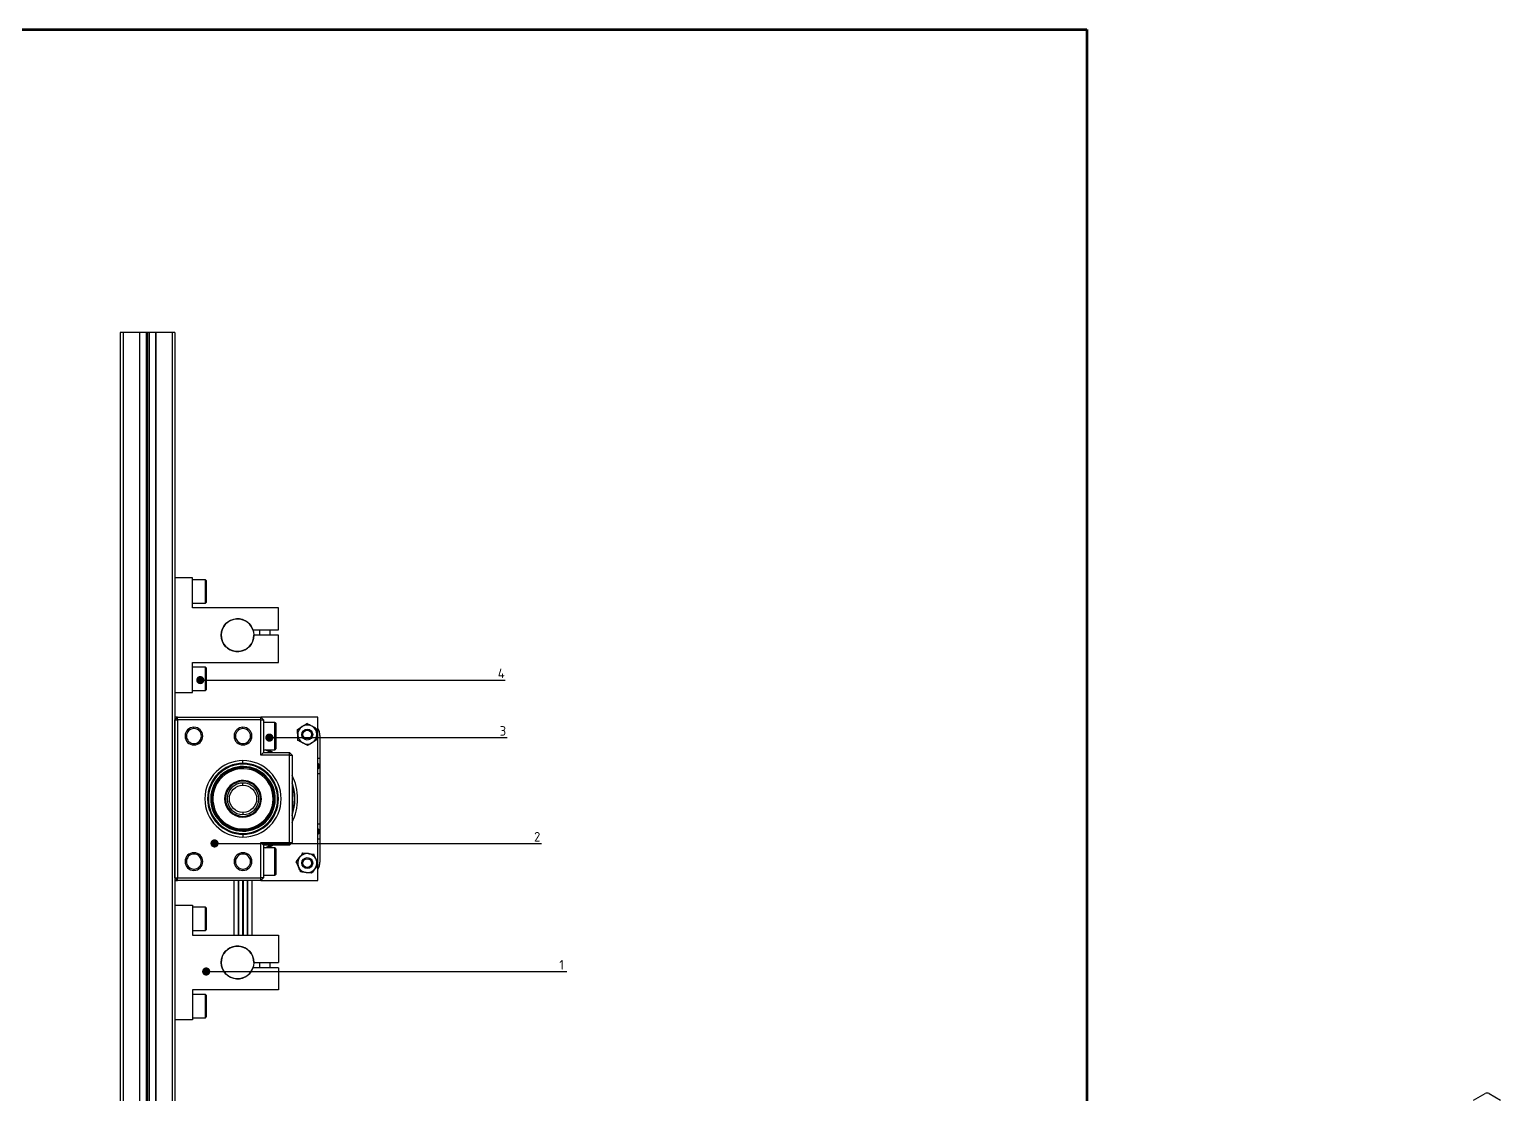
# Model space of a CAD drawing. Header units: millimetres. Extents: x 55 to 11032, y -227 to 3957.
# Drawn here: x 3967 to 4507, y 2119 to 2509 of the extents above; entities that cross this region are included whole.
import ezdxf
from ezdxf import colors
from ezdxf.entities.mleader import LeaderData, LeaderLine
from ezdxf.math import Vec2, Vec3

# ---------------------------------------------------------------- set-up
doc = ezdxf.new("R2010")
doc.units = ezdxf.units.MM
doc.header["$LTSCALE"] = 0.7
doc.layers.get('0').update_dxf_attribs({"color": 255})
for name, color, linetype, lineweight in [('AM_5', 10, 'Continuous', 25), ('DIM', 94, 'Continuous', 25), ('KHUNGBV', 5, 'Continuous', 70)]:
    doc.layers.add(name, color=color, linetype=linetype, lineweight=lineweight)
doc.styles.add('TCVN7824', font='tcvn+7284-2003r.ttf', dxfattribs={"height": 3.5})

# ---------------------------------------------------------------- blocks, each defined once
blk = doc.blocks.new('X_1')
at = {"color": 5, "linetype": 'Continuous', "lineweight": 25}
for p, q in [((4554.66, 2460.14), (4558.9, 2462.59)), ((4560.31, 2462.59), (4564.56, 2460.14))]:
    blk.add_line(p, q, dxfattribs=at)
blk.add_arc((4559.61, 2461.22), 1.54, 62.6097, 117.3903, dxfattribs=at)
blk = doc.blocks.new('dfhjd')
at = {"layer": 'KHUNGBV', "color": 9, "ltscale": 5}
for p, q in [((6559.44, 3469.71), (7718.44, 3469.71)), ((7718.44, 3469.71), (7718.44, 2639.71))]:
    blk.add_line(p, q, dxfattribs=at)
blk = doc.blocks.new('_Dot')
at = {"color": 0, "linetype": 'ByBlock', "lineweight": -2}
blk.add_line((-0.5, 0), (-1, 0), dxfattribs=at)
at = {"color": 0, "linetype": 'ByBlock', "const_width": 0.5}
blk.add_lwpolyline([(-0.25, 0, 1), (0.25, 0, 1)], format="xyb", close=True, dxfattribs=at)

msp = doc.modelspace()

# ---------------------------------------------------------------- linework, layer by layer
at = {"color": 7, "linetype": 'Continuous', "lineweight": 25}
for p, q in [((4000.389, 2398.296), (4000.389, 1998.296)), ((4001.389, 2398.296), (4000.389, 2398.296)), ((4001.389, 2398.296), (4001.389, 1998.296)), ((4007.389, 2398.296), (4001.389, 2398.296)), ((4007.389, 2398.296), (4007.389, 1998.296)), ((4007.45, 2398.296), (4007.389, 2398.296)), ((4007.45, 2398.296), (4007.45, 1998.296)), ((4009.869, 2398.296), (4007.45, 2398.296)), ((4009.869, 2398.296), (4009.869, 1998.296)), ((4010.389, 2398.296), (4009.869, 2398.296)), ((4010.389, 2398.296), (4010.389, 1998.296)), ((4010.909, 2398.296), (4010.389, 2398.296)), ((4010.909, 2398.296), (4010.909, 1998.296)), ((4013.328, 2398.296), (4010.909, 2398.296)), ((4013.328, 2398.296), (4013.328, 1998.296)), ((4013.389, 2398.296), (4013.328, 2398.296)), ((4013.389, 2398.296), (4013.389, 1998.296)), ((4019.389, 2398.296), (4013.389, 2398.296)), ((4019.389, 2398.296), (4019.389, 1998.296)), ((4020.389, 2398.296), (4019.389, 2398.296)), ((4020.389, 2398.296), (4020.389, 1998.296)), ((4026.889, 2308.296), (4020.389, 2308.296)), ((4026.889, 2297.296), (4026.889, 2308.296)), ((4031.639, 2307.546), (4026.889, 2307.546)), ((4031.889, 2307.296), (4031.889, 2299.296)), ((4026.889, 2299.046), (4031.639, 2299.046)), ((4058.389, 2297.296), (4026.889, 2297.296)), ((4058.389, 2289.296), (4058.389, 2297.296)), ((4049.046, 2289.296), (4058.389, 2289.296)), ((4051.389, 2289.296), (4051.389, 2287.296)), ((4055.389, 2287.296), (4055.389, 2289.296)), ((4058.389, 2287.296), (4049.389, 2287.296)), ((4058.389, 2277.296), (4058.389, 2287.296)), ((4026.889, 2277.296), (4058.389, 2277.296)), ((4026.889, 2266.296), (4026.889, 2277.296)), ((4031.639, 2275.546), (4026.889, 2275.546)), ((4031.889, 2275.296), (4031.889, 2267.296)), ((4026.889, 2267.046), (4031.639, 2267.046)), ((4020.389, 2266.296), (4026.889, 2266.296)), ((4021.389, 2257.296), (4020.389, 2257.296)), ((4020.389, 2256.296), (4021.389, 2257.296)), ((4020.389, 2198.296), (4020.389, 2256.296)), ((4020.389, 2256.296), (4021.389, 2256.296)), ((4021.389, 2256.296), (4021.389, 2257.296)), ((4021.389, 2257.296), (4051.889, 2257.296)), ((4051.889, 2256.296), (4021.389, 2256.296)), ((4021.389, 2256.296), (4021.389, 2198.296)), ((4072.889, 2257.296), (4051.889, 2257.296)), ((4051.889, 2256.296), (4051.889, 2257.296)), ((4052.889, 2256.296), (4051.889, 2257.296)), ((4051.889, 2243.296), (4051.889, 2256.296)), ((4051.889, 2256.296), (4052.889, 2256.296)), ((4052.889, 2256.296), (4052.889, 2244.296)), ((4072.889, 2203.447), (4072.889, 2257.296)), ((4027.389, 2253.046), (4027.389, 2253.546)), ((4045.389, 2253.046), (4045.389, 2253.546)), ((4057.089, 2255.296), (4052.889, 2255.296)), ((4057.389, 2254.996), (4057.389, 2245.596)), ((4065.387, 2252.757), (4067.099, 2253.831)), ((4065.535, 2248.718), (4065.461, 2250.737)), ((4072.383, 2253.013), (4072.457, 2250.994)), ((4073.589, 2250.496), (4073.589, 2242.146)), ((4027.389, 2247.546), (4027.389, 2247.046)), ((4045.389, 2247.546), (4045.389, 2247.046)), ((4052.889, 2245.296), (4057.089, 2245.296)), ((4055.442, 2244.296), (4053.517, 2245.296)), ((4072.531, 2248.974), (4070.819, 2247.901)), ((4045.389, 2240.296), (4045.389, 2241.296)), ((4045.637, 2239.993), (4045.643, 2240.293)), ((4051.889, 2243.296), (4052.889, 2244.296)), ((4062.389, 2243.296), (4051.889, 2243.296)), ((4052.889, 2244.296), (4062.389, 2244.296)), ((4062.389, 2243.296), (4062.389, 2244.296)), ((4063.389, 2243.296), (4062.389, 2244.296)), ((4062.389, 2211.296), (4062.389, 2243.296)), ((4062.389, 2243.296), (4063.389, 2243.296)), ((4063.389, 2243.296), (4063.389, 2211.296)), ((4072.889, 2242.146), (4073.589, 2242.146)), ((4073.589, 2242.146), (4073.589, 2236.446)), ((4045.62, 2239.143), (4045.618, 2239.043)), ((4073.139, 2239.296), (4072.725, 2239.296)), ((4073.589, 2236.446), (4072.889, 2236.446)), ((4073.589, 2236.446), (4073.589, 2218.146)), ((4045.389, 2233.821), (4045.389, 2233.921)), ((4045.389, 2233.821), (4045.389, 2233.721)), ((4045.389, 2232.296), (4045.389, 2233.096)), ((4033.942, 2227.561), (4033.642, 2227.568)), ((4056.836, 2227.03), (4057.136, 2227.023)), ((4045.389, 2222.296), (4045.389, 2221.496)), ((4045.389, 2220.771), (4045.389, 2220.871)), ((4045.389, 2220.771), (4045.389, 2220.671)), ((4072.889, 2218.146), (4073.589, 2218.146)), ((4073.589, 2218.146), (4073.589, 2212.446)), ((4045.141, 2214.598), (4045.135, 2214.298)), ((4045.158, 2215.448), (4045.16, 2215.548)), ((4045.389, 2214.296), (4045.389, 2213.296)), ((4073.139, 2215.296), (4072.725, 2215.296)), ((4027.389, 2207.046), (4027.389, 2207.546)), ((4045.389, 2207.046), (4045.389, 2207.546)), ((4051.889, 2211.296), (4062.389, 2211.296)), ((4051.889, 2198.296), (4051.889, 2211.296)), ((4052.889, 2210.296), (4051.889, 2211.296)), ((4062.389, 2210.296), (4052.889, 2210.296)), ((4052.889, 2210.296), (4052.889, 2198.296)), ((4057.089, 2209.296), (4052.889, 2209.296)), ((4053.517, 2209.296), (4055.442, 2210.296)), ((4057.389, 2208.996), (4057.389, 2199.596)), ((4062.389, 2210.296), (4062.389, 2211.296)), ((4062.389, 2211.296), (4063.389, 2211.296)), ((4062.389, 2210.296), (4063.389, 2211.296)), ((4067.362, 2207.438), (4069.369, 2207.202)), ((4073.589, 2212.446), (4072.889, 2212.446)), ((4073.589, 2212.446), (4073.589, 2204.096)), ((4064.945, 2204.199), (4066.154, 2205.818)), ((4072.973, 2203.253), (4071.765, 2201.633)), ((4072.889, 2197.296), (4072.889, 2203.14)), ((4020.389, 2198.296), (4021.389, 2198.296)), ((4020.389, 2198.296), (4021.389, 2197.296)), ((4020.389, 2197.296), (4021.389, 2197.296)), ((4021.389, 2197.296), (4021.389, 2198.296)), ((4021.389, 2198.296), (4051.889, 2198.296)), ((4051.889, 2197.296), (4021.389, 2197.296)), ((4027.389, 2201.546), (4027.389, 2201.046)), ((4042.054, 2197.296), (4042.054, 2177.296)), ((4043.714, 2177.296), (4043.714, 2197.296)), ((4043.724, 2197.296), (4043.724, 2177.296)), ((4045.384, 2177.296), (4045.384, 2197.296)), ((4045.389, 2201.546), (4045.389, 2201.046)), ((4045.394, 2197.296), (4045.394, 2177.296)), ((4047.054, 2177.296), (4047.054, 2197.296)), ((4047.064, 2197.296), (4047.064, 2177.296)), ((4048.724, 2177.296), (4048.724, 2197.296)), ((4051.889, 2197.296), (4051.889, 2198.296)), ((4052.889, 2198.296), (4051.889, 2198.296)), ((4051.889, 2197.296), (4052.889, 2198.296)), ((4051.889, 2197.296), (4072.889, 2197.296)), ((4052.889, 2199.296), (4057.089, 2199.296)), ((4070.556, 2200.013), (4068.549, 2200.25)), ((4020.389, 2188.296), (4026.889, 2188.296)), ((4026.889, 2188.296), (4026.889, 2177.296)), ((4031.639, 2187.546), (4026.889, 2187.546)), ((4031.889, 2187.296), (4031.889, 2179.296)), ((4026.889, 2179.046), (4031.639, 2179.046)), ((4026.889, 2177.296), (4058.389, 2177.296)), ((4058.389, 2177.296), (4058.389, 2167.296)), ((4058.389, 2165.296), (4049.046, 2165.296)), ((4049.389, 2167.296), (4058.389, 2167.296)), ((4051.389, 2167.296), (4051.389, 2165.296)), ((4055.389, 2165.296), (4055.389, 2167.296)), ((4058.389, 2165.296), (4058.389, 2157.296)), ((4058.389, 2157.296), (4026.889, 2157.296)), ((4026.889, 2157.296), (4026.889, 2146.296)), ((4031.639, 2155.546), (4026.889, 2155.546)), ((4031.889, 2155.296), (4031.889, 2147.296)), ((4026.889, 2146.296), (4020.389, 2146.296)), ((4026.889, 2147.046), (4031.639, 2147.046))]:
    msp.add_line(p, q, dxfattribs=at)
at = {"color": 8, "linetype": 'Continuous', "lineweight": 25}
for p, q in [((4031.639, 2299.046), (4031.639, 2307.546)), ((4031.639, 2267.046), (4031.639, 2275.546)), ((4057.089, 2245.296), (4057.089, 2255.296)), ((4034.34, 2227.552), (4033.942, 2227.561)), ((4056.438, 2227.039), (4056.836, 2227.03)), ((4057.089, 2199.296), (4057.089, 2209.296)), ((4031.639, 2179.046), (4031.639, 2187.546)), ((4031.639, 2147.046), (4031.639, 2155.546))]:
    msp.add_line(p, q, dxfattribs=at)
at = {"color": 7, "linetype": 'Continuous', "lineweight": 25, "flags": 128}
for points in [[(4054.666, 2245.296), (4056.079, 2244.494), (4056.392, 2244.296)], [(4056.392, 2210.296), (4056.079, 2210.097), (4054.666, 2209.296)]]:
    msp.add_lwpolyline(points, dxfattribs=at)
at = {"color": 7, "linetype": 'Continuous', "lineweight": 25}
for centre, radius in [((4043.389, 2287.296), 6), ((4068.959, 2250.866), 2), ((4068.959, 2250.866), 1.61), ((4045.389, 2227.296), 5), ((4068.959, 2203.726), 2), ((4068.959, 2203.726), 1.61), ((4043.389, 2167.296), 6)]:
    msp.add_circle(centre, radius, dxfattribs=at)
for centre, radius, start, end in [((4031.639, 2307.296), 0.25, 0, 90), ((4031.639, 2299.296), 0.25, 270, 0), ((4043.389, 2287.296), 6, 19.47122, 0), ((4031.639, 2275.296), 0.25, 0, 90), ((4031.639, 2267.296), 0.25, 270, 0), ((4027.389, 2250.296), 3.25, 90, 270), ((4027.389, 2250.296), 2.75, 90, 270), ((4027.389, 2250.296), 3.25, 270, 90), ((4027.389, 2250.296), 2.75, 270, 90), ((4045.389, 2250.296), 3.25, 90, 270), ((4045.389, 2250.296), 2.75, 90, 270), ((4045.389, 2250.296), 3.25, 270, 90), ((4045.389, 2250.296), 2.75, 270, 90), ((4057.089, 2254.996), 0.3, 0, 90), ((4068.959, 2250.866), 3.5, 122.09913, 182.09913), ((4068.959, 2250.866), 3.5, 182.09913, 242.09913), ((4068.959, 2250.866), 3.5, 62.09913, 122.09913), ((4068.959, 2250.866), 3.5, 2.09913, 62.09913), ((4068.959, 2250.866), 3.5, 302.09913, 2.09913), ((4068.589, 2250.496), 5, 0, 30.68342), ((4057.089, 2245.596), 0.3, 270, 0), ((4068.959, 2250.866), 3.5, 242.09913, 302.09913), ((4045.389, 2227.296), 14, 90, 270), ((4045.389, 2227.296), 13, 90, 270), ((4045.389, 2227.296), 12.7, 88.88171, 268.88171), ((4045.389, 2227.296), 12.7, 268.88171, 88.88171), ((4045.389, 2227.296), 14, 270, 90), ((4045.389, 2227.296), 13, 270, 90), ((4045.389, 2227.296), 11.85, 88.88171, 268.88171), ((4045.389, 2227.296), 11.75, 88.88171, 268.88171), ((4045.389, 2227.296), 11.474, 358.67161, 178.67161), ((4045.389, 2227.296), 11.45, 358.67161, 178.67161), ((4045.389, 2227.296), 11.052, 358.67161, 178.67161), ((4045.389, 2227.296), 11.85, 268.88171, 88.88171), ((4045.389, 2227.296), 11.75, 268.88171, 88.88171), ((4045.389, 2227.296), 20, 0, 25.84193), ((4045.389, 2227.296), 6.735, 358.67161, 178.67161), ((4045.389, 2227.296), 6.625, 90, 270), ((4045.389, 2227.296), 6.525, 90, 270), ((4045.389, 2227.296), 6.425, 90, 270), ((4045.389, 2227.296), 5.8, 90, 270), ((4045.389, 2227.296), 6.625, 270, 90), ((4045.389, 2227.296), 6.525, 270, 90), ((4045.389, 2227.296), 6.425, 270, 90), ((4045.389, 2227.296), 5.8, 270, 90), ((4045.389, 2227.296), 19.05, 340.88827, 19.11173), ((4045.389, 2227.296), 18.85, 342.72822, 17.27178), ((4045.389, 2227.296), 11.474, 178.67161, 358.67161), ((4045.389, 2227.296), 11.45, 178.67161, 358.67161), ((4045.389, 2227.296), 11.052, 178.67161, 358.67161), ((4045.389, 2227.296), 6.735, 178.67161, 358.67161), ((4045.389, 2227.296), 20, 334.15807, 0), ((4027.389, 2204.296), 3.25, 90, 270), ((4027.389, 2204.296), 3.25, 270, 90), ((4045.389, 2204.296), 3.25, 90, 270), ((4045.389, 2204.296), 3.25, 270, 90), ((4057.089, 2208.996), 0.3, 0, 90), ((4027.389, 2204.296), 2.75, 90, 270), ((4027.389, 2204.296), 2.75, 270, 90), ((4045.389, 2204.296), 2.75, 90, 270), ((4045.389, 2204.296), 2.75, 270, 90), ((4068.959, 2203.726), 3.5, 143.27847, 203.27847), ((4068.959, 2203.726), 3.5, 203.27847, 263.27847), ((4068.959, 2203.726), 3.5, 83.27847, 143.27847), ((4068.959, 2203.726), 3.5, 23.27847, 83.27847), ((4068.959, 2203.726), 3.5, 323.27847, 23.27847), ((4068.589, 2204.096), 5, 329.31658, 0), ((4057.089, 2199.596), 0.3, 270, 0), ((4068.959, 2203.726), 3.5, 263.27847, 323.27847), ((4031.639, 2187.296), 0.25, 0, 90), ((4031.639, 2179.296), 0.25, 270, 360), ((4043.389, 2167.296), 6, 0, 340.52878), ((4031.639, 2155.296), 0.25, 0, 90), ((4031.639, 2147.296), 0.25, 270, 360)]:
    msp.add_arc(centre, radius, start, end, dxfattribs=at)
for points, knots in [([(4065.461, 2250.737), (4065.46, 2250.785), (4065.435, 2251.467), (4065.41, 2252.135), (4065.387, 2252.757)], [0, 0, 0, 0, 0.0701742, 1, 1, 1, 1]), ([(4067.099, 2253.831), (4067.14, 2253.856), (4067.718, 2254.219), (4068.284, 2254.574), (4068.811, 2254.904)], [0, 0, 0, 0, 0.0701742, 1, 1, 1, 1]), ([(4070.597, 2253.959), (4070.435, 2254.045), (4069.83, 2254.365), (4069.241, 2254.676), (4068.811, 2254.904)], [0, 0, 0, 0, 0.2686336, 1, 1, 1, 1]), ([(4072.383, 2253.013), (4072.233, 2253.093), (4071.651, 2253.401), (4071.046, 2253.721), (4070.597, 2253.959)], [0, 0, 0, 0, 0.2575513, 1, 1, 1, 1]), ([(4072.457, 2250.994), (4072.458, 2250.946), (4072.483, 2250.264), (4072.508, 2249.596), (4072.531, 2248.974)], [0, 0, 0, 0, 0.0701742, 1, 1, 1, 1]), ([(4067.321, 2247.772), (4067.159, 2247.858), (4066.554, 2248.179), (4065.966, 2248.49), (4065.535, 2248.718)], [0, 0, 0, 0, 0.2686336, 1, 1, 1, 1]), ([(4069.107, 2246.827), (4068.957, 2246.906), (4068.375, 2247.215), (4067.77, 2247.535), (4067.321, 2247.772)], [0, 0, 0, 0, 0.2575513, 1, 1, 1, 1]), ([(4070.819, 2247.901), (4070.778, 2247.875), (4070.2, 2247.513), (4069.634, 2247.157), (4069.107, 2246.827)], [0, 0, 0, 0, 0.0701742, 1, 1, 1, 1]), ([(4072.889, 2240.416), (4072.901, 2240.4), (4073.015, 2240.235), (4073.096, 2239.842), (4073.124, 2239.479), (4073.139, 2239.296)], [0, 0, 0, 0, 0.05214981, 0.51893786, 1, 1, 1, 1]), ([(4073.139, 2239.296), (4073.124, 2239.112), (4073.096, 2238.75), (4073.015, 2238.357), (4072.901, 2238.192), (4072.889, 2238.175)], [0, 0, 0, 0, 0.48106245, 0.9478508, 1, 1, 1, 1]), ([(4072.889, 2216.416), (4072.901, 2216.4), (4073.015, 2216.235), (4073.096, 2215.842), (4073.124, 2215.479), (4073.139, 2215.296)], [0, 0, 0, 0, 0.0521498, 0.5189379, 1, 1, 1, 1]), ([(4073.139, 2215.296), (4073.124, 2215.112), (4073.096, 2214.75), (4073.015, 2214.357), (4072.901, 2214.192), (4072.889, 2214.175)], [0, 0, 0, 0, 0.4810625, 0.9478508, 1, 1, 1, 1]), ([(4066.154, 2205.818), (4066.182, 2205.857), (4066.59, 2206.404), (4066.99, 2206.94), (4067.362, 2207.438)], [0, 0, 0, 0, 0.0701742, 1, 1, 1, 1]), ([(4065.744, 2202.342), (4065.671, 2202.511), (4065.401, 2203.14), (4065.138, 2203.751), (4064.945, 2204.199)], [0, 0, 0, 0, 0.2686336, 1, 1, 1, 1]), ([(4066.543, 2200.486), (4066.476, 2200.642), (4066.215, 2201.247), (4065.945, 2201.876), (4065.744, 2202.342)], [0, 0, 0, 0, 0.2575513, 1, 1, 1, 1]), ([(4069.369, 2207.202), (4069.416, 2207.196), (4070.094, 2207.116), (4070.758, 2207.038), (4071.376, 2206.965)], [0, 0, 0, 0, 0.0701742, 1, 1, 1, 1]), ([(4072.174, 2205.109), (4072.102, 2205.278), (4071.831, 2205.906), (4071.568, 2206.518), (4071.376, 2206.965)], [0, 0, 0, 0, 0.2686336, 1, 1, 1, 1]), ([(4072.973, 2203.253), (4072.906, 2203.408), (4072.645, 2204.014), (4072.375, 2204.642), (4072.174, 2205.109)], [0, 0, 0, 0, 0.2575513, 1, 1, 1, 1]), ([(4068.549, 2200.25), (4068.502, 2200.255), (4067.824, 2200.335), (4067.16, 2200.413), (4066.543, 2200.486)], [0, 0, 0, 0, 0.0701742, 1, 1, 1, 1]), ([(4071.765, 2201.633), (4071.736, 2201.595), (4071.328, 2201.048), (4070.928, 2200.512), (4070.556, 2200.013)], [0, 0, 0, 0, 0.0701742, 1, 1, 1, 1])]:
    msp.add_open_spline(points, degree=3, knots=knots, dxfattribs=at)

# ---------------------------------------------------------------- block references
at = {"layer": 'AM_5'}
for name, p in [('dfhjd', (-3363.534, -960.28)), ('X_1', (-57.845, -343.371))]:
    msp.add_blockref(name, p, dxfattribs=at)

# ---------------------------------------------------------------- leaders
at = {"layer": 'DIM', "ltscale": 0.2}
ml = msp.add_multileader_mtext('Standard', dxfattribs=at)
ml.set_content('4', color=256, style='TCVN7824')
ml.set_leader_properties()
ml.set_arrow_properties(name='DOT')
ml.build(insert=Vec2(0, 0))
ml.multileader.update_dxf_attribs({"text_left_attachment_type": 6, "text_right_attachment_type": 6, "dogleg_length": 0.36, "arrow_head_size": 3})
ctx = ml.context
ctx.base_point, ctx.char_height, ctx.arrow_head_size, ctx.plane_origin = Vec3(4136.861, 2270.84), 3.5, 3, Vec3(4029.719, 2270.84)
ctx.left_attachment, ctx.right_attachment = 6, 6
notes = []
notes.append((ctx, [(0, (1, 1, 0), (4136.501, 2270.84), (1, 0), 0.36, [(0, [(4029.719, 2270.84)], 0, [])])]))
ctx.mtext.insert, ctx.mtext.flow_direction = Vec3(4138.861, 2275.04), 5
ml = msp.add_multileader_mtext('Standard', dxfattribs=at)
ml.set_content('3', color=256, style='TCVN7824')
ml.set_leader_properties()
ml.set_arrow_properties(name='DOT')
ml.build(insert=Vec2(0, 0))
ml.multileader.update_dxf_attribs({"text_left_attachment_type": 6, "text_right_attachment_type": 6, "dogleg_length": 0.36, "arrow_head_size": 3})
ctx = ml.context
ctx.base_point, ctx.char_height, ctx.arrow_head_size, ctx.plane_origin = Vec3(4137.573, 2249.748), 3.5, 3, Vec3(4055.063, 2249.748)
ctx.left_attachment, ctx.right_attachment = 6, 6
notes.append((ctx, [(0, (1, 1, 0), (4137.213, 2249.748), (1, 0), 0.36, [(0, [(4055.063, 2249.748)], 0, [])])]))
ctx.mtext.insert, ctx.mtext.flow_direction = Vec3(4139.573, 2253.948), 5
ml = msp.add_multileader_mtext('Standard', dxfattribs=at)
ml.set_content('2', color=256, style='TCVN7824')
ml.set_leader_properties()
ml.set_arrow_properties(name='DOT')
ml.build(insert=Vec2(0, 0))
ml.multileader.update_dxf_attribs({"text_left_attachment_type": 6, "text_right_attachment_type": 6, "dogleg_length": 0.36, "arrow_head_size": 3})
ctx = ml.context
ctx.base_point, ctx.char_height, ctx.arrow_head_size, ctx.plane_origin = Vec3(4150.169, 2210.936), 3.5, 3, Vec3(4034.947, 2210.936)
ctx.left_attachment, ctx.right_attachment = 6, 6
notes.append((ctx, [(0, (1, 1, 0), (4149.809, 2210.936), (1, 0), 0.36, [(0, [(4034.947, 2210.936)], 0, [])])]))
ctx.mtext.insert, ctx.mtext.flow_direction = Vec3(4152.169, 2215.136), 5
ml = msp.add_multileader_mtext('Standard', dxfattribs=at)
ml.set_content('1', color=256, style='TCVN7824')
ml.set_leader_properties()
ml.set_arrow_properties(name='DOT')
ml.build(insert=Vec2(0, 0))
ml.multileader.update_dxf_attribs({"text_left_attachment_type": 6, "text_right_attachment_type": 6, "dogleg_length": 0.36, "arrow_head_size": 3})
ctx = ml.context
ctx.base_point, ctx.char_height, ctx.arrow_head_size, ctx.plane_origin = Vec3(4159.45, 2163.976), 3.5, 3, Vec3(4031.889, 2163.976)
ctx.left_attachment, ctx.right_attachment = 6, 6
notes.append((ctx, [(0, (1, 1, 0), (4159.09, 2163.976), (1, 0), 0.36, [(0, [(4031.889, 2163.976)], 0, [])])]))
ctx.mtext.insert, ctx.mtext.flow_direction = Vec3(4161.45, 2168.176), 5
for ctx, leaders in notes:
    for number, flags, end, landing, length, lines in leaders:
        leader = LeaderData()
        leader.index, (leader.has_last_leader_line, leader.has_dogleg_vector, leader.attachment_direction) = number, flags
        leader.last_leader_point, leader.dogleg_vector, leader.dogleg_length = Vec3(end), Vec3(landing), length
        for number, points, colour, breaks in lines:
            line = LeaderLine()
            line.index, line.vertices, line.color, line.breaks = number, Vec3.list(points), colors.encode_raw_color(colour), breaks
            leader.lines.append(line)
        ctx.leaders.append(leader)

doc.saveas('drawing.dxf')
